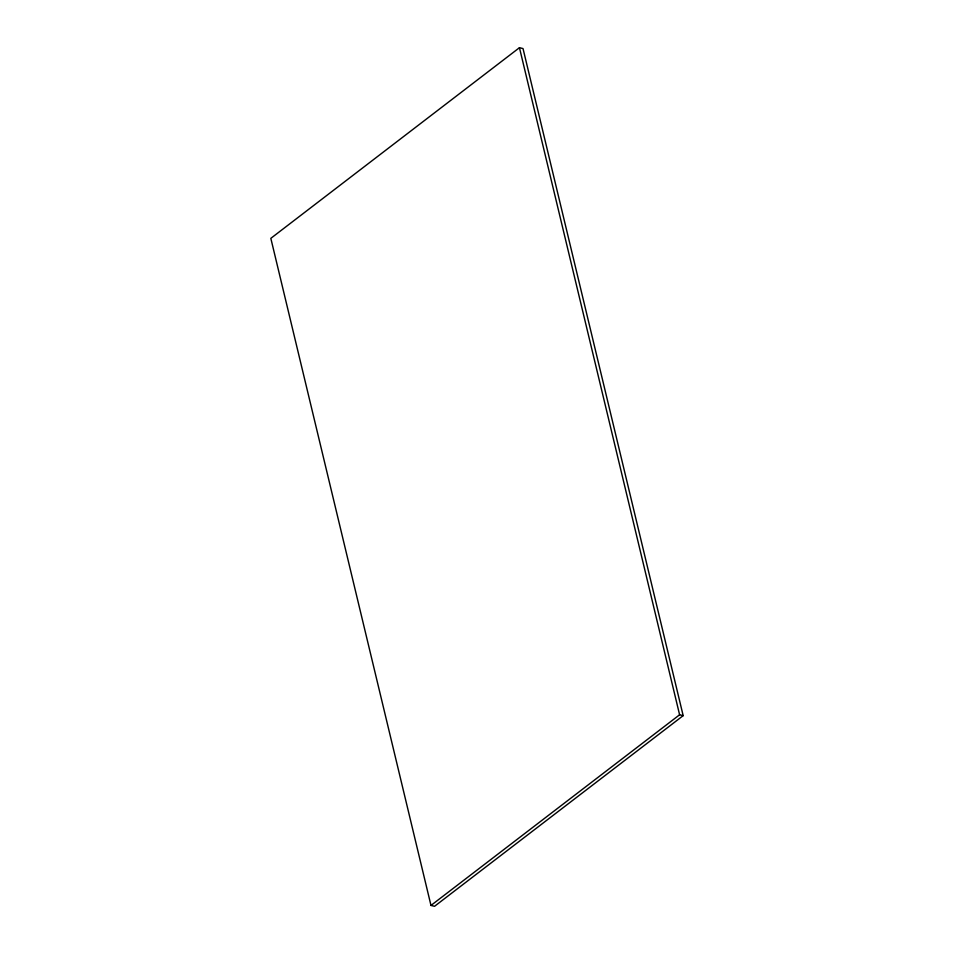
<?xml version="1.0" encoding="UTF-8"?>
<svg xmlns="http://www.w3.org/2000/svg" width="954" height="954" viewBox="0 0 954 954"><rect width="100%" height="100%" fill="white"/><g stroke="black" fill="none" stroke-linecap="round" stroke-linejoin="round"><path stroke-width="1.43" d="M519.453 47.7L270.829 238.345L430.981 905.429L434.547 906.3L683.171 715.655L523.019 48.571L519.453 47.7L679.606 714.784L683.171 715.655M430.981 905.429L679.606 714.784"/></g></svg>
